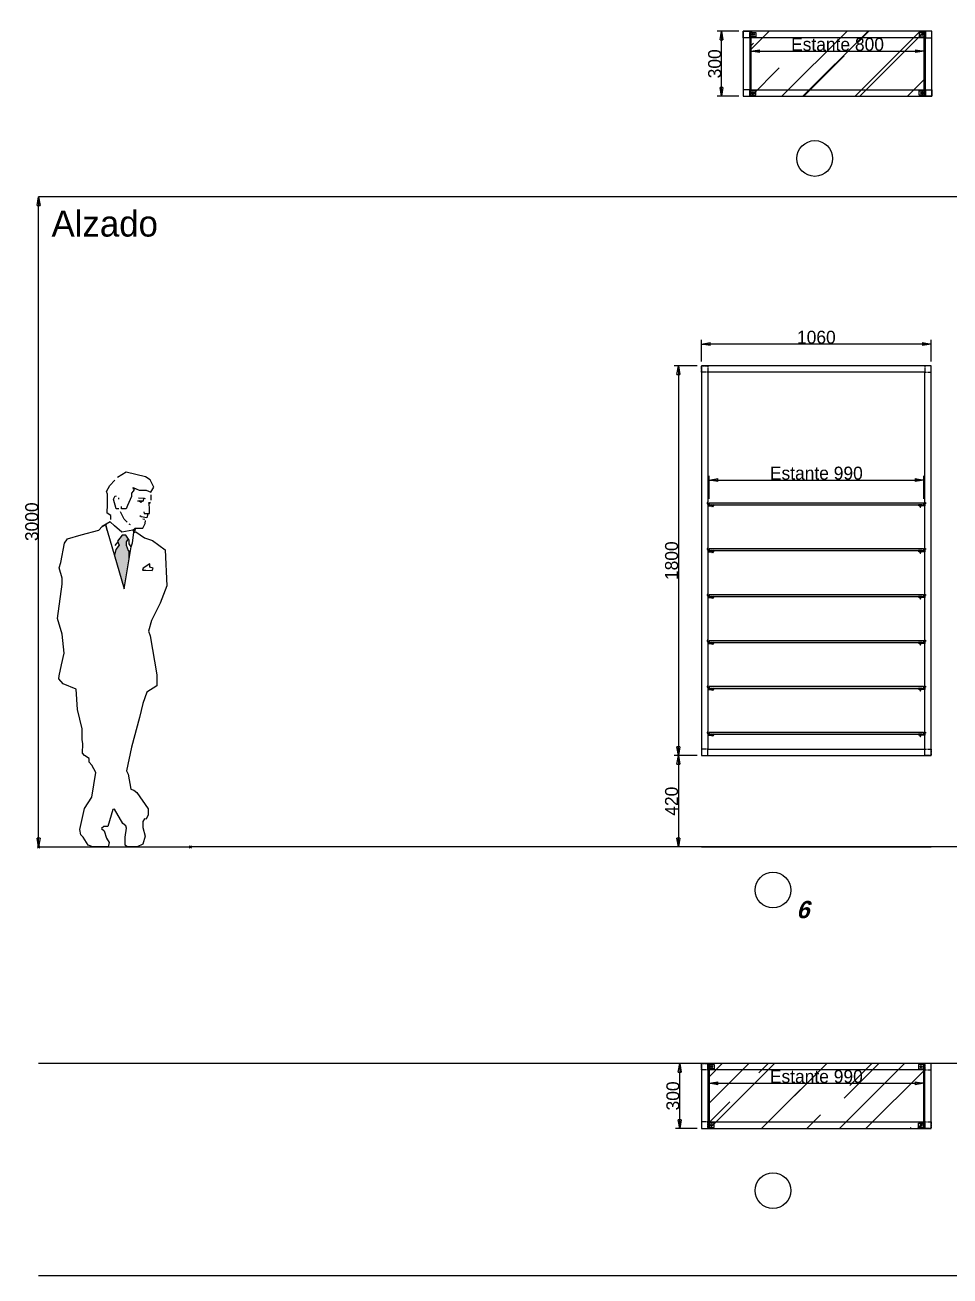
# Paper-space layout 'Jordi B.' of a CAD drawing. Header units: millimetres. Extents: x 23627 to 226976, y -18096 to 223844.
# Drawn here: x 48074 to 52339, y 99685 to 105458 of the extents above; entities that cross this region are included whole.
import ezdxf

# ---------------------------------------------------------------- set-up
doc = ezdxf.new("R2010")
doc.units = ezdxf.units.MM
doc.header["$PDMODE"] = 35
doc.header["$PDSIZE"] = 5
doc.linetypes.add('Discontinua JB', pattern=[0.75, 0.5, -0.25])
doc.layers.add('1001 concep color Blau Fosc', color=7, linetype='Continuous', true_color=0x003e84)
doc.layers.add('Bloques Estándar concep', color=7, linetype='Continuous', true_color=0x013e84)
for name, color, linetype in [('Cotas bloques dinámicos PM espacio', 140, 'Continuous'), ('Linea Capa Color 0000 JB', 7, 'Continuous'), ('Linea Capa Color 0008 Gris JB', 8, 'Continuous'), ('Linea Capa Color 0140 Blau Vidre JB', 140, 'Continuous'), ('Linea Capa Color 0202 Lila Parets JB', 202, 'Continuous')]:
    doc.layers.add(name, color=color, linetype=linetype)
doc.styles.add('Jordi Ava', font='Avant Garde MEdium BT.ttf')
doc.styles.add('Stylus BT JB', font='stylu.ttf', dxfattribs={"oblique": 15})
doc.dimstyles.new('Jordi Ava 2015', dxfattribs={"dimtxt": 60, "dimasz": 40, "dimexe": 20, "dimexo": 20, "dimgap": 0.09, "dimtad": 1, "dimdec": 0, "dimzin": 0, "dimdsep": 46, "dimtxsty": 'Jordi Ava', "dimblk": 'CLOSED', "dimcen": 1.5, "dimclrd": 7, "dimclre": 7, "dimclrt": 256, "dimadec": 0, "dimazin": 0, "dimtfac": 0.05, "dimtdec": 0, "dimtofl": 0, "dimtmove": 0, "dimatfit": 3, "dimldrblk": 'CLOSED', "dimfxl": 90, "dimtolj": 1, "dimtzin": 0, "dimlwd": -1, "dimlwe": -1, "dimarcsym": 0})
doc.dimstyles.new('Jordi Ava Parets 2015', dxfattribs={"dimtxt": 60, "dimasz": 40, "dimexe": 20, "dimexo": 20, "dimgap": 0.09, "dimtad": 1, "dimdec": 0, "dimzin": 0, "dimdsep": 46, "dimtxsty": 'Jordi Ava', "dimblk": 'CLOSED', "dimcen": 1.5, "dimclrd": 7, "dimclre": 7, "dimclrt": 256, "dimadec": 0, "dimazin": 0, "dimtfac": 0.05, "dimtdec": 0, "dimtofl": 0, "dimtmove": 0, "dimatfit": 3, "dimldrblk": 'CLOSED', "dimfxl": 90, "dimtolj": 1, "dimtzin": 0, "dimlwd": -1, "dimlwe": -1, "dimarcsym": 0})

# ---------------------------------------------------------------- blocks, each defined once
blk = doc.blocks.new('_Closed')
at = {"color": 0, "linetype": 'ByBlock', "lineweight": -2}
for p, q in [((-1, 0.17), (0, 0)), ((-1, 0.17), (-1, -0.17)), ((0, 0), (-1, -0.17)), ((0, 0), (-1, 0))]:
    blk.add_line(p, q, dxfattribs=at)
blk = doc.blocks.new('*D1981')
at = {"layer": 'Defpoints', "color": 0, "ltscale": 10, "transparency": 16777216}
for p in [(0, 3000), (0, 3000), (0, 0)]:
    blk.add_point(p, dxfattribs=at)
at = {"layer": 'Linea Capa Color 0202 Lila Parets JB', "color": 7, "ltscale": 10, "transparency": 16777216}
blk.add_line((0, 40), (0, 2960), dxfattribs=at)
at = {"layer": 'Linea Capa Color 0202 Lila Parets JB', "color": 7, "ltscale": 10, "transparency": 16777216, "xscale": 40, "yscale": 40, "zscale": 40}
for p, rotation in [((0, 3000), 90), ((0, 0), 270)]:
    blk.add_blockref('_Closed', p, dxfattribs=dict(at, rotation=rotation))
at = {"layer": 'Linea Capa Color 0202 Lila Parets JB', "ltscale": 10, "transparency": 16777216, "insert": (-31.3, 1500), "char_height": 60, "attachment_point": 5, "rotation": 90, "style": 'Jordi Ava'}
blk.add_mtext('\\A1;3000', dxfattribs=at)
blk = doc.blocks.new('PM202307281029')
at = {"layer": 'Linea Capa Color 0008 Gris JB'}
h = blk.add_hatch(color=256, dxfattribs=at)
h.set_gradient(color1=(0, 127, 255), one_color=1, tint=1, name='INVCYLINDER')
h.paths.add_polyline_path([(349.2, 1345.3), (355.5, 1372.2), (371.4, 1391.2), (363.5, 1410.2), (385.6, 1438.7), (401.5, 1438.7), (413.7, 1421.3), (403.9, 1407), (403.9, 1391.2), (412.6, 1367.4), (418.1, 1360.8), (418.1, 1332.6), (394.4, 1190.3)])
at = {"layer": 'Linea Capa Color 0008 Gris JB', "linetype": 'Continuous'}
for p, q in [((309.6, 1484.7), (311.2, 1487.8)), ((315.9, 1459.3), (309.6, 1484.7)), ((371.4, 1391.2), (355.5, 1372.2)), ((385.6, 1438.7), (363.5, 1410.2)), ((363.5, 1410.2), (371.4, 1391.2)), ((401.5, 1438.7), (385.6, 1438.7)), ((418.1, 1415), (401.5, 1438.7)), ((418.1, 1397.5), (418.1, 1415)), ((426.8, 1384.9), (418.1, 1397.5)), ((355.5, 1372.2), (349.2, 1345.3))]:
    blk.add_line(p, q, dxfattribs=at)
for points in [[(332.6, 1510), (332.6, 1529), (316.7, 1540.1), (317.1, 1581.3), (317.1, 1627.2), (312.8, 1639.9), (328.6, 1666.8), (350.8, 1692.2)], [(445.8, 1652.6), (437.9, 1651), (436.3, 1657.3), (463.3, 1645.4), (496.5, 1645.4), (517.1, 1636.7), (531.4, 1658.9), (513.9, 1693.7), (493.4, 1708), (403.1, 1728.6), (363.5, 1704.8)], [(369.8, 1559.1), (357.1, 1559.1), (346, 1603.5), (352.4, 1619.3), (357.1, 1617.7)], [(441.1, 1649.4), (436.3, 1641.5), (427.6, 1632), (427.6, 1616.1), (409.4, 1574.9), (403.1, 1559.9), (382.5, 1559.9), (382.5, 1570.2)], [(519.5, 1600.3), (519.5, 1624)], [(369.8, 1603.5), (369.8, 1609.8)], [(455.3, 1597.1), (483.8, 1597.1), (485.4, 1606.6)], [(493.1, 1605.4), (487.6, 1606.5), (460.1, 1608.2)], [(479.1, 1595.5), (471.2, 1589.2), (461.7, 1597.1)], [(485.8, 1546.2), (487.4, 1537.5), (510.9, 1537.5), (510.8, 1560.7), (509.2, 1581.9)], [(512.4, 1590.8), (510.8, 1582.9), (506, 1587.6), (515.5, 1590.8)], [(407.8, 1497.3), (395.1, 1511.6), (377.7, 1546.4)], [(439.5, 1456.1), (444.2, 1470.4), (480.7, 1470.4), (491.8, 1492.6), (493.6, 1505.7)], [(503.3, 1535.1), (499.2, 1517.9), (473.1, 1523.2), (467.1, 1527.1)], [(490.2, 1510), (480.7, 1511.6)], [(434.7, 1460.9), (384.1, 1451.4), (349.2, 1481.5), (330.2, 1498.9), (293.8, 1478.3)], [(423.7, 1486.2), (417.3, 1489.4)], [(439.3, 1451), (439.5, 1453), (436.3, 1464.1), (442.1, 1464.1)], [(445.8, 1470.4), (444.2, 1456.1), (441.1, 1457.7)], [(365, 1407), (350.8, 1389.6)], [(413.7, 1421.3), (403.9, 1407), (403.9, 1391.2), (412.6, 1367.4), (420.5, 1357.9), (422.1, 1357.9)], [(426.8, 1384.9), (433.2, 1402.3)], [(418.1, 1332.6), (418.1, 1360.8)]]:
    blk.add_lwpolyline(points, dxfattribs=at)
at = {"layer": 'Linea Capa Color 0008 Gris JB'}
for points in [[(92.6, 775), (94.3, 789), (105.3, 840), (117.9, 893.8), (108.4, 980.9), (87.8, 1053.8), (108.4, 1212.2), (108.4, 1239.1), (94.2, 1286.7), (102.1, 1312), (119.5, 1400.7), (133.8, 1421.3), (195.6, 1440.3), (277.9, 1460.9), (293.8, 1478.3), (311.4, 1488.3), (309.6, 1484.7), (315.9, 1459.3), (394.4, 1190.3), (426.8, 1384.9), (433.2, 1402.3), (439.3, 1451), (449, 1453), (488.6, 1426), (525, 1413.4), (583.6, 1370.6), (591.6, 1204.3), (559.9, 1123.5), (520.3, 1044.3), (506, 995.2), (513.9, 973), (544.8, 794), (544.8, 742.1), (499.7, 713.2), (480.7, 661), (464.8, 596), (428.4, 459.8), (404.6, 350.5), (412.6, 334.7), (425.2, 265), (439.5, 261.8), (452.2, 250.7), (505.2, 174.7), (505.2, 147.8), (496.5, 127.2), (488.6, 128.7), (479.9, 116.1), (479.9, 89.1), (491.8, 49.5), (480.7, 11.5), (453.8, 0), (428.4, 0), (407.7, 0), (399.1, 6.8), (399.9, 44.8), (404.6, 86), (401.5, 97.1), (388.8, 106.6), (349.2, 173.1), (342.9, 171.5), (319.1, 93.1), (300.1, 93.1), (290.6, 84.4), (301.7, 73.3), (312.8, 40), (325.4, 20), (321.5, 0), (293.8, 0), (249.4, 0), (228.8, 6.8), (205.1, 44.8), (194, 54.3), (190.8, 79.6), (211.4, 176.3), (244.7, 228.5), (263.7, 342.6), (244.7, 375.8), (232.8, 390.1), (232.8, 407.5), (211.4, 421.8), (201.9, 431.3), (203.5, 475.6), (201.1, 494.6), (201.1, 543.8), (179.7, 634), (173.4, 727.5), (113.2, 751.3)], [(479.1, 1276.4), (494.9, 1276.4), (523.4, 1275.6), (528.2, 1285.1), (513.2, 1290.1), (513.2, 1305.7), (482.3, 1285.1)]]:
    blk.add_lwpolyline(points, close=True, dxfattribs=at)
at = {"layer": 'Linea Capa Color 0202 Lila Parets JB', "ltscale": 10}
blk.add_line((0, 0), (700, 0), dxfattribs=at)
for p in [(0, 0), (700, 0)]:
    blk.add_point(p, dxfattribs=at)
blk = doc.blocks.new('*D1616')
at = {"layer": 'Cotas bloques dinámicos PM espacio', "color": 7, "ltscale": 10, "transparency": 16777216}
for p, q in [((-530, 2240), (-530, 2340)), ((490, 2320), (-490, 2320)), ((530, 2240), (530, 2340))]:
    blk.add_line(p, q, dxfattribs=at)
at = {"layer": 'Defpoints', "color": 0, "ltscale": 10, "transparency": 16777216}
for p in [(-530, 2320), (-530, 2220), (530, 2220)]:
    blk.add_point(p, dxfattribs=at)
at = {"layer": 'Cotas bloques dinámicos PM espacio', "color": 7, "ltscale": 10, "transparency": 16777216, "xscale": 40, "yscale": 40, "zscale": 40, "rotation": 180}
blk.add_blockref('_Closed', (-530, 2320), dxfattribs=at)
at = {"layer": 'Cotas bloques dinámicos PM espacio', "color": 7, "ltscale": 10, "transparency": 16777216, "xscale": 40, "yscale": 40, "zscale": 40}
blk.add_blockref('_Closed', (530, 2320), dxfattribs=at)
at = {"layer": 'Cotas bloques dinámicos PM espacio', "ltscale": 10, "transparency": 16777216, "insert": (0, 2351.2), "char_height": 60, "attachment_point": 5, "style": 'Jordi Ava'}
blk.add_mtext('\\A1;1060', dxfattribs=at)
blk = doc.blocks.new('*D1617')
at = {"layer": 'Cotas bloques dinámicos PM espacio', "color": 7, "ltscale": 10, "transparency": 16777216}
for p, q in [((-550, 2220), (-656.1, 2220)), ((-636.1, 2180), (-636.1, 460.5)), ((-550, 420.5), (-656.1, 420.5))]:
    blk.add_line(p, q, dxfattribs=at)
at = {"layer": 'Defpoints', "color": 0, "ltscale": 10, "transparency": 16777216}
for p in [(-530, 2220), (-636.1, 420.5), (-530, 420.5)]:
    blk.add_point(p, dxfattribs=at)
at = {"layer": 'Cotas bloques dinámicos PM espacio', "color": 7, "ltscale": 10, "transparency": 16777216, "xscale": 40, "yscale": 40, "zscale": 40}
for p, rotation in [((-636.1, 2220), 90), ((-636.1, 420.5), 270)]:
    blk.add_blockref('_Closed', p, dxfattribs=dict(at, rotation=rotation))
at = {"layer": 'Cotas bloques dinámicos PM espacio', "ltscale": 10, "transparency": 16777216, "insert": (-667.4, 1320.2), "char_height": 60, "attachment_point": 5, "rotation": 90, "style": 'Jordi Ava'}
blk.add_mtext('\\A1;1800', dxfattribs=at)
blk = doc.blocks.new('*D1615')
at = {"layer": 'Cotas bloques dinámicos PM espacio', "color": 7, "ltscale": 10, "transparency": 16777216}
for p, q in [((-495, 1605.4), (-495, 1712.5)), ((-455, 1692.5), (455, 1692.5)), ((495, 1605.4), (495, 1712.5))]:
    blk.add_line(p, q, dxfattribs=at)
at = {"layer": 'Defpoints', "color": 0, "ltscale": 10, "transparency": 16777216}
for p in [(495, 1692.5), (-495, 1585.4), (495, 1585.4)]:
    blk.add_point(p, dxfattribs=at)
at = {"layer": 'Cotas bloques dinámicos PM espacio', "color": 7, "ltscale": 10, "transparency": 16777216, "xscale": 40, "yscale": 40, "zscale": 40, "rotation": 180}
blk.add_blockref('_Closed', (-495, 1692.5), dxfattribs=at)
at = {"layer": 'Cotas bloques dinámicos PM espacio', "color": 7, "ltscale": 10, "transparency": 16777216, "xscale": 40, "yscale": 40, "zscale": 40}
blk.add_blockref('_Closed', (495, 1692.5), dxfattribs=at)
at = {"layer": 'Cotas bloques dinámicos PM espacio', "ltscale": 10, "transparency": 16777216, "insert": (0, 1723.8), "char_height": 60, "attachment_point": 5, "style": 'Jordi Ava'}
blk.add_mtext('\\A1;{\\C140;Estante 990}', dxfattribs=at)
blk = doc.blocks.new('*D1618')
at = {"layer": 'Cotas bloques dinámicos PM espacio', "color": 7, "ltscale": 10, "transparency": 16777216}
for p, q in [((-550, 420.5), (-656.1, 420.5)), ((-636.1, 380.5), (-636.1, 40)), ((-550, 0), (-656.1, 0))]:
    blk.add_line(p, q, dxfattribs=at)
at = {"layer": 'Defpoints', "color": 0, "ltscale": 10, "transparency": 16777216}
for p in [(-530, 420.5), (-636.1, 0), (-530, 0)]:
    blk.add_point(p, dxfattribs=at)
at = {"layer": 'Cotas bloques dinámicos PM espacio', "color": 7, "ltscale": 10, "transparency": 16777216, "xscale": 40, "yscale": 40, "zscale": 40}
for p, rotation in [((-636.1, 420.5), 90), ((-636.1, 0), 270)]:
    blk.add_blockref('_Closed', p, dxfattribs=dict(at, rotation=rotation))
at = {"layer": 'Cotas bloques dinámicos PM espacio', "ltscale": 10, "transparency": 16777216, "insert": (-667.4, 210.2), "char_height": 60, "attachment_point": 5, "rotation": 90, "style": 'Jordi Ava'}
blk.add_mtext('\\A1;420', dxfattribs=at)
blk = doc.blocks.new('*D2373')
at = {"layer": 'Cotas bloques dinámicos PM espacio', "color": 7, "ltscale": 10, "transparency": 16777216}
for p, q in [((-20, 0), (-120, 0)), ((-100, -260), (-100, -40)), ((-20, -300), (-120, -300))]:
    blk.add_line(p, q, dxfattribs=at)
at = {"layer": 'Defpoints', "color": 0, "ltscale": 10, "transparency": 16777216}
for p in [(0, 0), (-100, 0), (0, -300)]:
    blk.add_point(p, dxfattribs=at)
at = {"layer": 'Cotas bloques dinámicos PM espacio', "color": 7, "ltscale": 10, "transparency": 16777216, "xscale": 40, "yscale": 40, "zscale": 40}
for p, rotation in [((-100, 0), 90), ((-100, -300), 270)]:
    blk.add_blockref('_Closed', p, dxfattribs=dict(at, rotation=rotation))
at = {"layer": 'Cotas bloques dinámicos PM espacio', "ltscale": 10, "transparency": 16777216, "insert": (-131.3, -150), "char_height": 60, "attachment_point": 5, "rotation": 90, "style": 'Jordi Ava'}
blk.add_mtext('\\A1;300', dxfattribs=at)
blk = doc.blocks.new('*D2374')
at = {"layer": 'Cotas bloques dinámicos PM espacio', "color": 7, "ltscale": 10, "transparency": 16777216}
for p, q in [((35, -22), (35, -111.8)), ((1025, -22), (1025, -111.8)), ((75, -91.8), (985, -91.8))]:
    blk.add_line(p, q, dxfattribs=at)
at = {"layer": 'Defpoints', "color": 0, "ltscale": 10, "transparency": 16777216}
for p in [(35, -2), (1025, -2), (1025, -91.8)]:
    blk.add_point(p, dxfattribs=at)
at = {"layer": 'Cotas bloques dinámicos PM espacio', "color": 7, "ltscale": 10, "transparency": 16777216, "xscale": 40, "yscale": 40, "zscale": 40, "rotation": 180}
blk.add_blockref('_Closed', (35, -91.8), dxfattribs=at)
at = {"layer": 'Cotas bloques dinámicos PM espacio', "color": 7, "ltscale": 10, "transparency": 16777216, "xscale": 40, "yscale": 40, "zscale": 40}
blk.add_blockref('_Closed', (1025, -91.8), dxfattribs=at)
at = {"layer": 'Cotas bloques dinámicos PM espacio', "ltscale": 10, "transparency": 16777216, "insert": (530, -60.5), "char_height": 60, "attachment_point": 5, "style": 'Jordi Ava'}
blk.add_mtext('\\A1;{\\C140;Estante 990}', dxfattribs=at)
blk = doc.blocks.new('*D5173')
at = {"layer": 'Cotas bloques dinámicos PM espacio', "color": 7, "ltscale": 10, "transparency": 16777216}
for p, q in [((51365.5, 105429.1), (51265.5, 105429.1)), ((51285.5, 105169.1), (51285.5, 105389.1)), ((51365.5, 105129.1), (51265.5, 105129.1))]:
    blk.add_line(p, q, dxfattribs=at)
at = {"layer": 'Defpoints', "color": 0, "ltscale": 10, "transparency": 16777216}
for p in [(51285.5, 105429.1), (51385.5, 105429.1), (51385.5, 105129.1)]:
    blk.add_point(p, dxfattribs=at)
at = {"layer": 'Cotas bloques dinámicos PM espacio', "color": 7, "ltscale": 10, "transparency": 16777216, "xscale": 40, "yscale": 40, "zscale": 40}
for p, rotation in [((51285.5, 105429.1), 90), ((51285.5, 105129.1), 270)]:
    blk.add_blockref('_Closed', p, dxfattribs=dict(at, rotation=rotation))
at = {"layer": 'Cotas bloques dinámicos PM espacio', "ltscale": 10, "transparency": 16777216, "insert": (51254.2, 105279.1), "char_height": 60, "attachment_point": 5, "rotation": 90, "style": 'Jordi Ava'}
blk.add_mtext('\\A1;300', dxfattribs=at)
blk = doc.blocks.new('*D5174')
at = {"layer": 'Cotas bloques dinámicos PM espacio', "color": 7, "ltscale": 10, "transparency": 16777216}
for p, q in [((51420.5, 105407.1), (51420.5, 105317.4)), ((52220.5, 105407.1), (52220.5, 105317.4)), ((51460.5, 105337.4), (52180.5, 105337.4))]:
    blk.add_line(p, q, dxfattribs=at)
at = {"layer": 'Defpoints', "color": 0, "ltscale": 10, "transparency": 16777216}
for p in [(51420.5, 105427.1), (52220.5, 105427.1), (52220.5, 105337.4)]:
    blk.add_point(p, dxfattribs=at)
at = {"layer": 'Cotas bloques dinámicos PM espacio', "color": 7, "ltscale": 10, "transparency": 16777216, "xscale": 40, "yscale": 40, "zscale": 40, "rotation": 180}
blk.add_blockref('_Closed', (51420.5, 105337.4), dxfattribs=at)
at = {"layer": 'Cotas bloques dinámicos PM espacio', "color": 7, "ltscale": 10, "transparency": 16777216, "xscale": 40, "yscale": 40, "zscale": 40}
blk.add_blockref('_Closed', (52220.5, 105337.4), dxfattribs=at)
at = {"layer": 'Cotas bloques dinámicos PM espacio', "ltscale": 10, "transparency": 16777216, "insert": (51820.5, 105368.6), "char_height": 60, "attachment_point": 5, "style": 'Jordi Ava'}
blk.add_mtext('\\A1;{\\C140;Estante 800}', dxfattribs=at)
blk = doc.blocks.new('*U784')
at = {"layer": 'Linea Capa Color 0202 Lila Parets JB', "ltscale": 10}
for p, q in [((64496.7, 3000), (0, 3000)), ((64496.7, 0), (700, 0))]:
    blk.add_line(p, q, dxfattribs=at)
at = {"ltscale": 10}
blk.add_blockref('PM202307281029', (0, 0), dxfattribs=at)
at = {"layer": '1001 concep color Blau Fosc', "ltscale": 10, "insert": (59.6, 2936.1), "char_height": 120, "width": 2264.786, "attachment_point": 1, "style": 'Jordi Ava'}
blk.add_mtext('Alzado', dxfattribs=at)
at = {"layer": 'Linea Capa Color 0202 Lila Parets JB', "ltscale": 10}
dim = blk.add_linear_dim(base=(0, 3000), p1=(0, 0), p2=(0, 3000), angle=90, dimstyle='Jordi Ava Parets 2015', dxfattribs=at)
dim.commit()
dim.dimension.update_dxf_attribs({"geometry": '*D1981', "text_midpoint": (-31.3, 1500)})
blk = doc.blocks.new('*U1614')
at = {"layer": 'Linea Capa Color 0140 Blau Vidre JB', "ltscale": 10}
h = blk.add_hatch(color=256, dxfattribs=at)
h.dxf.hatch_style = 1
h.set_gradient(color1=(0, 191, 255), one_color=1, tint=1, name='SPHERICAL')
h.paths.add_polyline_path([(-494, 1578.4), (494, 1578.4), (495, 1579.4), (495, 1585.4), (494, 1586.4), (-494, 1586.4), (-495, 1585.4), (-495, 1579.4)])
h = blk.add_hatch(color=256, dxfattribs=at)
h.dxf.hatch_style = 1
h.set_gradient(color1=(0, 191, 255), one_color=1, tint=1, name='SPHERICAL')
h.paths.add_polyline_path([(-494, 1366.7), (494, 1366.7), (495, 1367.7), (495, 1373.7), (494, 1374.7), (-494, 1374.7), (-495, 1373.7), (-495, 1367.7)])
h = blk.add_hatch(color=256, dxfattribs=at)
h.dxf.hatch_style = 1
h.set_gradient(color1=(0, 191, 255), one_color=1, tint=1, name='SPHERICAL')
h.paths.add_polyline_path([(-494, 1154.7), (494, 1154.7), (495, 1155.7), (495, 1161.7), (494, 1162.7), (-494, 1162.7), (-495, 1161.7), (-495, 1155.7)])
h = blk.add_hatch(color=256, dxfattribs=at)
h.dxf.hatch_style = 1
h.set_gradient(color1=(0, 191, 255), one_color=1, tint=1, name='SPHERICAL')
h.paths.add_polyline_path([(-494, 943), (494, 943), (495, 944), (495, 950), (494, 951), (-494, 951), (-495, 950), (-495, 944)])
h = blk.add_hatch(color=256, dxfattribs=at)
h.dxf.hatch_style = 1
h.set_gradient(color1=(0, 191, 255), one_color=1, tint=1, name='SPHERICAL')
h.paths.add_polyline_path([(-494, 731), (494, 731), (495, 732), (495, 738), (494, 739), (-494, 739), (-495, 738), (-495, 732)])
h = blk.add_hatch(color=256, dxfattribs=at)
h.dxf.hatch_style = 1
h.set_gradient(color1=(0, 191, 255), one_color=1, tint=1, name='SPHERICAL')
h.paths.add_polyline_path([(-494, 519.3), (494, 519.3), (495, 520.3), (495, 526.3), (494, 527.3), (-494, 527.3), (-495, 526.3), (-495, 520.3)])
at = {"layer": 'Cotas bloques dinámicos PM espacio', "ltscale": 10}
blk.add_circle((-200, -200), 82.4, dxfattribs=at)
at = {"layer": 'Linea Capa Color 0000 JB', "linetype": 'Discontinua JB', "ltscale": 10}
for points in [[(-530, 2220), (-500, 2220), (-500, 2190), (-530, 2190)], [(530, 2220), (500, 2220), (500, 2190), (530, 2190)], [(-530, 420.5), (-500, 420.5), (-500, 450.5), (-530, 450.5)], [(530, 420.5), (500, 420.5), (500, 450.5), (530, 450.5)]]:
    blk.add_lwpolyline(points, close=True, dxfattribs=at)
at = {"layer": 'Linea Capa Color 0000 JB', "ltscale": 10}
for points in [[(-530, 420.5), (530, 420.5), (530, 2220), (-530, 2220)], [(-500, 450.5), (500, 450.5), (500, 2190), (-500, 2190)], [(-473, 1575.4), (-498, 1575.4), (-498, 1585.4), (-502, 1585.4), (-502, 1588.4), (-504, 1588.4), (-504, 1583.4), (-500, 1583.4), (-500, 1573.4), (-473, 1573.4)], [(473, 1575.4), (498, 1575.4), (498, 1585.4), (502, 1585.4), (502, 1588.4), (504, 1588.4), (504, 1583.4), (500, 1583.4), (500, 1573.4), (473, 1573.4)], [(-473, 1363.7), (-498, 1363.7), (-498, 1373.7), (-502, 1373.7), (-502, 1376.7), (-504, 1376.7), (-504, 1371.7), (-500, 1371.7), (-500, 1361.7), (-473, 1361.7)], [(473, 1363.7), (498, 1363.7), (498, 1373.7), (502, 1373.7), (502, 1376.7), (504, 1376.7), (504, 1371.7), (500, 1371.7), (500, 1361.7), (473, 1361.7)], [(-473, 1151.7), (-498, 1151.7), (-498, 1161.7), (-502, 1161.7), (-502, 1164.7), (-504, 1164.7), (-504, 1159.7), (-500, 1159.7), (-500, 1149.7), (-473, 1149.7)], [(473, 1151.7), (498, 1151.7), (498, 1161.7), (502, 1161.7), (502, 1164.7), (504, 1164.7), (504, 1159.7), (500, 1159.7), (500, 1149.7), (473, 1149.7)], [(-473, 940), (-498, 940), (-498, 950), (-502, 950), (-502, 953), (-504, 953), (-504, 948), (-500, 948), (-500, 938), (-473, 938)], [(473, 940), (498, 940), (498, 950), (502, 950), (502, 953), (504, 953), (504, 948), (500, 948), (500, 938), (473, 938)], [(-473, 728), (-498, 728), (-498, 738), (-502, 738), (-502, 741), (-504, 741), (-504, 736), (-500, 736), (-500, 726), (-473, 726)], [(473, 728), (498, 728), (498, 738), (502, 738), (502, 741), (504, 741), (504, 736), (500, 736), (500, 726), (473, 726)], [(-473, 516.3), (-498, 516.3), (-498, 526.3), (-502, 526.3), (-502, 529.3), (-504, 529.3), (-504, 524.3), (-500, 524.3), (-500, 514.3), (-473, 514.3)], [(473, 516.3), (498, 516.3), (498, 526.3), (502, 526.3), (502, 529.3), (504, 529.3), (504, 524.3), (500, 524.3), (500, 514.3), (473, 514.3)]]:
    blk.add_lwpolyline(points, close=True, dxfattribs=at)
at = {"layer": 'Linea Capa Color 0140 Blau Vidre JB', "ltscale": 10}
for points in [[(-494, 1578.4), (494, 1578.4), (495, 1579.4), (495, 1585.4), (494, 1586.4), (-494, 1586.4), (-495, 1585.4), (-495, 1579.4)], [(-486.5, 1578.4), (-471.5, 1578.4), (-476.2, 1575.4), (-477, 1575.4), (-477, 1571.4), (-478.5, 1567.4), (-479.5, 1567.4), (-481, 1571.4), (-481, 1575.4), (-481.7, 1575.4)], [(486.6, 1578.4), (471.6, 1578.4), (476.4, 1575.4), (477.1, 1575.4), (477.1, 1571.4), (478.6, 1567.4), (479.6, 1567.4), (481.1, 1571.4), (481.1, 1575.4), (481.9, 1575.4)], [(-494, 1366.7), (494, 1366.7), (495, 1367.7), (495, 1373.7), (494, 1374.7), (-494, 1374.7), (-495, 1373.7), (-495, 1367.7)], [(-486.5, 1366.7), (-471.5, 1366.7), (-476.2, 1363.7), (-477, 1363.7), (-477, 1359.7), (-478.5, 1355.7), (-479.5, 1355.7), (-481, 1359.7), (-481, 1363.7), (-481.7, 1363.7)], [(486.6, 1366.7), (471.6, 1366.7), (476.4, 1363.7), (477.1, 1363.7), (477.1, 1359.7), (478.6, 1355.7), (479.6, 1355.7), (481.1, 1359.7), (481.1, 1363.7), (481.9, 1363.7)], [(-494, 1154.7), (494, 1154.7), (495, 1155.7), (495, 1161.7), (494, 1162.7), (-494, 1162.7), (-495, 1161.7), (-495, 1155.7)], [(-486.5, 1154.7), (-471.5, 1154.7), (-476.2, 1151.7), (-477, 1151.7), (-477, 1147.7), (-478.5, 1143.7), (-479.5, 1143.7), (-481, 1147.7), (-481, 1151.7), (-481.7, 1151.7)], [(486.6, 1154.7), (471.6, 1154.7), (476.4, 1151.7), (477.1, 1151.7), (477.1, 1147.7), (478.6, 1143.7), (479.6, 1143.7), (481.1, 1147.7), (481.1, 1151.7), (481.9, 1151.7)], [(-494, 943), (494, 943), (495, 944), (495, 950), (494, 951), (-494, 951), (-495, 950), (-495, 944)], [(-486.5, 943), (-471.5, 943), (-476.2, 940), (-477, 940), (-477, 936), (-478.5, 932), (-479.5, 932), (-481, 936), (-481, 940), (-481.7, 940)], [(486.6, 943), (471.6, 943), (476.4, 940), (477.1, 940), (477.1, 936), (478.6, 932), (479.6, 932), (481.1, 936), (481.1, 940), (481.9, 940)], [(-494, 731), (494, 731), (495, 732), (495, 738), (494, 739), (-494, 739), (-495, 738), (-495, 732)], [(-486.5, 731), (-471.5, 731), (-476.2, 728), (-477, 728), (-477, 724), (-478.5, 720), (-479.5, 720), (-481, 724), (-481, 728), (-481.7, 728)], [(486.6, 731), (471.6, 731), (476.4, 728), (477.1, 728), (477.1, 724), (478.6, 720), (479.6, 720), (481.1, 724), (481.1, 728), (481.9, 728)], [(-494, 519.3), (494, 519.3), (495, 520.3), (495, 526.3), (494, 527.3), (-494, 527.3), (-495, 526.3), (-495, 520.3)], [(-486.5, 519.3), (-471.5, 519.3), (-476.2, 516.3), (-477, 516.3), (-477, 512.3), (-478.5, 508.3), (-479.5, 508.3), (-481, 512.3), (-481, 516.3), (-481.7, 516.3)], [(486.6, 519.3), (471.6, 519.3), (476.4, 516.3), (477.1, 516.3), (477.1, 512.3), (478.6, 508.3), (479.6, 508.3), (481.1, 512.3), (481.1, 516.3), (481.9, 516.3)]]:
    blk.add_lwpolyline(points, close=True, dxfattribs=at)
at = {"layer": 'Linea Capa Color 0202 Lila Parets JB', "ltscale": 10}
blk.add_line((-530, 0), (530, 0), dxfattribs=at)
at = {"layer": 'Cotas bloques dinámicos PM espacio', "ltscale": 10, "insert": (-91.9, -250), "char_height": 80, "width": 102.993, "attachment_point": 1, "style": 'Stylus BT JB'}
blk.add_mtext('{\\fStylus BT|b1|i0|c0|p34;\\C140;6}', dxfattribs=at)
at = {"layer": 'Cotas bloques dinámicos PM espacio', "ltscale": 10}
dim = blk.add_linear_dim(base=(-530, 2320), p1=(530, 2220), p2=(-530, 2220), dimstyle='Jordi Ava 2015', dxfattribs=at)
dim.commit()
dim.dimension.update_dxf_attribs({"geometry": '*D1616', "text_midpoint": (0, 2351.2)})
for base, p1, p2, picture, middle in [((-636.1402, 420.4993), (-530, 2220), (-530, 420.4993), '*D1617', (-667.384, 1320.2497)), ((-636.1402, 0), (-530, 420.4993), (-530, 0), '*D1618', (-667.384, 210.2497))]:
    dim = blk.add_linear_dim(base=base, p1=p1, p2=p2, angle=90, dimstyle='Jordi Ava 2015', dxfattribs=at)
    dim.commit()
    dim.dimension.update_dxf_attribs({"geometry": picture, "text_midpoint": middle})
dim = blk.add_linear_dim(base=(495, 1692.5), p1=(-495, 1585.4), p2=(495, 1585.4), text='{\\C140;Estante <>}', dimstyle='Jordi Ava 2015', dxfattribs=at)
dim.commit()
dim.dimension.update_dxf_attribs({"geometry": '*D1615', "text_midpoint": (0, 1723.8)})
blk = doc.blocks.new('*U2372')
at = {"layer": 'Linea Capa Color 0140 Blau Vidre JB', "ltscale": 10}
h = blk.add_hatch(dxfattribs=at)
h.set_pattern_fill('AR-RROOF', color=256, scale=10, angle=45, style=0)
h.set_pattern_definition([(45, (82101.74, 23593.09), (215.52615, 574.7364), [3810, -508, 1270, -254]), (45, (82250.8, 23921.76), (-418.48, 59.2697), [762, -83.82, 1524, -190.5]), (45, (82038.88, 23835.55), (813.6112, 1054.28207), [2032, -355.6, 1016, -254])])
h.paths.add_polyline_path([(40, -300), (1020, -300), (1025, -295), (1025, -2), (1023, 0), (40, 0), (35, -5), (35, -295)])
at = {"layer": 'Cotas bloques dinámicos PM espacio', "ltscale": 10}
blk.add_circle((330, -587), 82.4, dxfattribs=at)
at = {"layer": 'Linea Capa Color 0000 JB', "ltscale": 50}
for points in [[(0, -300), (1060, -300), (1060, 0), (0, 0)], [(30, -270), (1030, -270), (1030, -30), (30, -30)]]:
    blk.add_lwpolyline(points, close=True, dxfattribs=at)
at = {"layer": 'Linea Capa Color 0000 JB', "linetype": 'Discontinua JB', "ltscale": 10}
for points in [[(0, 0), (30, 0), (30, -30), (0, -30)], [(1060, 0), (1030, 0), (1030, -30), (1060, -30)], [(0, -300), (30, -300), (30, -270), (0, -270)], [(1060, -300), (1030, -300), (1030, -270), (1060, -270)]]:
    blk.add_lwpolyline(points, close=True, dxfattribs=at)
at = {"layer": 'Linea Capa Color 0000 JB', "ltscale": 10}
for points in [[(30, -5), (59, -5), (59, -25), (30, -25)], [(32, -5), (59, -5), (59, -25), (32, -25)], [(1030, -5), (1001, -5), (1001, -25), (1030, -25)], [(1028, -5), (1001, -5), (1001, -25), (1028, -25)], [(30, -295), (59, -295), (59, -275), (30, -275)], [(32, -295), (59, -295), (59, -275), (32, -275)], [(1030, -295), (1001, -295), (1001, -275), (1030, -275)], [(1028, -295), (1001, -295), (1001, -275), (1028, -275)]]:
    blk.add_lwpolyline(points, close=True, dxfattribs=at)
for centre in [(46.5, -15), (1013.5, -15), (46.5, -285), (1013.5, -285)]:
    blk.add_circle(centre, 2.5, dxfattribs=at)
at = {"layer": 'Linea Capa Color 0140 Blau Vidre JB', "ltscale": 50}
blk.add_lwpolyline([(40, -300), (1020, -300), (1025, -295), (1025, -2), (1023, 0), (40, 0), (35, -5), (35, -295)], close=True, dxfattribs=at)
for centre, radius in [((46.5, -15), 4.9), ((46.5, -15), 2.25), ((1013.5, -15), 4.9), ((1013.5, -15), 2.25), ((46.5, -285), 4.9), ((46.5, -285), 2.25), ((1013.5, -285), 4.9), ((1013.5, -285), 2.25)]:
    blk.add_circle(centre, radius, dxfattribs=at)
at = {"layer": 'Cotas bloques dinámicos PM espacio', "ltscale": 10}
dim = blk.add_linear_dim(base=(-100, 0), p1=(0, -300), p2=(0, 0), angle=90, dimstyle='Jordi Ava 2015', dxfattribs=at)
dim.commit()
dim.dimension.update_dxf_attribs({"geometry": '*D2373', "text_midpoint": (-131.3, -150)})
dim = blk.add_linear_dim(base=(1025, -91.8), p1=(35, -2), p2=(1025, -2), text='{\\C140;Estante <>}', dimstyle='Jordi Ava 2015', dxfattribs=at)
dim.commit()
dim.dimension.update_dxf_attribs({"geometry": '*D2374', "text_midpoint": (530, -60.5)})
blk = doc.blocks.new('Qubo simple 700 Atl 1800 6 est vidrio planta')
at = {"layer": 'Bloques Estándar concep', "ltscale": 50}
h = blk.add_hatch(dxfattribs=at)
h.set_pattern_fill('AR-RROOF', color=256, scale=10, angle=45, style=0)
h.set_pattern_definition([(45, (82101.74, 23593.09), (215.52615, 574.7364), [3810, -508, 1270, -254]), (45, (82250.8, 23921.76), (-418.48, 59.2697), [762, -83.82, 1524, -190.5]), (45, (82038.88, 23835.55), (813.6112, 1054.28207), [2032, -355.6, 1016, -254])])
h.paths.add_polyline_path([(40, -300), (830, -300), (835, -295), (835, -2), (833, 0), (40, 0), (35, -5), (35, -295)])
for points in [[(0, -300), (870, -300), (870, 0), (0, 0)], [(0, 0), (30, 0), (30, -30), (0, -30)], [(40, -300), (830, -300), (835, -295), (835, -2), (833, 0), (40, 0), (35, -5), (35, -295)], [(870, 0), (840, 0), (840, -30), (870, -30)], [(30, -5), (59, -5), (59, -25), (30, -25)], [(30, -270), (840, -270), (840, -30), (30, -30)], [(32, -5), (59, -5), (59, -25), (32, -25)], [(840, -5), (811, -5), (811, -25), (840, -25)], [(838, -5), (811, -5), (811, -25), (838, -25)], [(0, -300), (30, -300), (30, -270), (0, -270)], [(30, -295), (59, -295), (59, -275), (30, -275)], [(32, -295), (59, -295), (59, -275), (32, -275)], [(840, -295), (811, -295), (811, -275), (840, -275)], [(838, -295), (811, -295), (811, -275), (838, -275)], [(870, -300), (840, -300), (840, -270), (870, -270)]]:
    blk.add_lwpolyline(points, close=True, dxfattribs=at)
for centre, radius in [((46.5, -15), 4.9), ((46.5, -15), 2.5), ((46.5, -15), 2.25), ((823.5, -15), 4.9), ((823.5, -15), 2.5), ((823.5, -15), 2.25), ((46.5, -285), 4.9), ((46.5, -285), 2.5), ((46.5, -285), 2.25), ((823.5, -285), 4.9), ((823.5, -285), 2.5), ((823.5, -285), 2.25)]:
    blk.add_circle(centre, radius, dxfattribs=at)
at = {"layer": 'Cotas bloques dinámicos PM espacio', "ltscale": 10}
blk.add_circle((330, -587), 82.4, dxfattribs=at)
dim = blk.add_linear_dim(base=(-100, 0), p1=(0, -300), p2=(0, 0), angle=90, dimstyle='Jordi Ava 2015', dxfattribs=at)
dim.commit()
dim.dimension.update_dxf_attribs({"geometry": '*D5173', "text_midpoint": (-131.3, -150), "insert": (-51385.5, -105429.1)})
dim = blk.add_linear_dim(base=(835, -91.8), p1=(35, -2), p2=(835, -2), text='{\\C140;Estante <>}', dimstyle='Jordi Ava 2015', dxfattribs=at)
dim.commit()
dim.dimension.update_dxf_attribs({"geometry": '*D5174', "text_midpoint": (435, -60.5), "insert": (-51385.5, -105429.1)})

psp = doc.layouts.new('Jordi B.')

# ---------------------------------------------------------------- linework, layer by layer
at = {"layer": 'Linea Capa Color 0202 Lila Parets JB', "ltscale": 10}
for p, q in [((112633, 100665.6), (48136.3, 100665.6)), ((112633, 99684.6), (48136.3, 99684.6))]:
    psp.add_line(p, q, dxfattribs=at)

# ---------------------------------------------------------------- block references
at = {"layer": 'Bloques Estándar concep'}
psp.add_blockref('Qubo simple 700 Atl 1800 6 est vidrio planta', (51385.5, 105429.1), dxfattribs=at)
at = {"layer": 'Linea Capa Color 0000 JB'}
for name, p in [('*U784', (48136.3, 101665.6)), ('*U1614', (51722.8, 101665.6)), ('*U2372', (51192.8, 100665.6))]:
    psp.add_blockref(name, p, dxfattribs=at)

doc.saveas('drawing.dxf')
